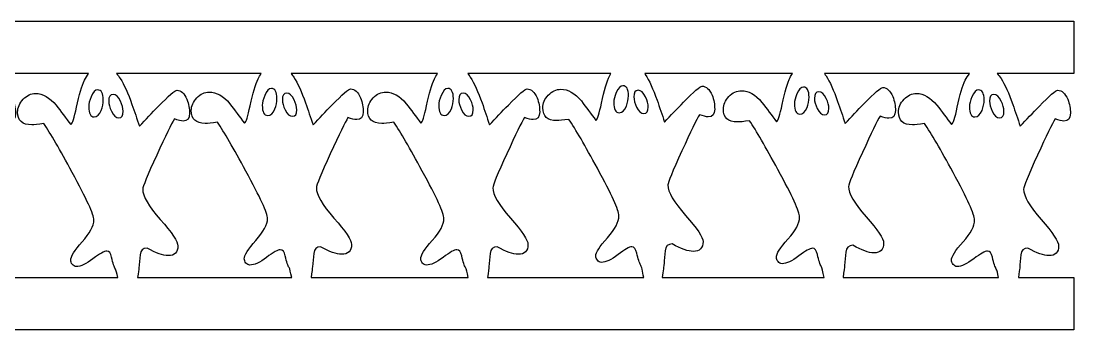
# Model space of a CAD drawing. Header units: centimetres. Extents: x -8.2 to 5.4, y 9.6 to 11.5.
# Drawn here: x -1.38 to 5.4, y 9.55 to 11.54 of the extents above; entities that cross this region are included whole.
import ezdxf

# ---------------------------------------------------------------- set-up
doc = ezdxf.new("R2010")
doc.units = ezdxf.units.CM
doc.header["$MEASUREMENT"] = 0
doc.layers.add('Layer 1', color=7, linetype='Continuous')

msp = doc.modelspace()

# ---------------------------------------------------------------- linework, layer by layer
at = {"layer": 'Layer 1'}
for points, knots in [([(-8.1369, 11.54226), (-8.1369, 11.54226), (-8.1369, 11.20311), (-8.1369, 11.20311), (-8.1369, 11.20311), (-8.1369, 11.20311), (-7.67593, 11.20311), (-7.67593, 11.20311), (-7.67593, 11.20311), (-7.69455, 11.18812), (-7.711, 11.16624), (-7.72512, 11.13791), (-7.72512, 11.13791), (-7.74251, 11.10288), (-7.75955, 11.04489), (-7.77602, 10.96405), (-7.77602, 10.96405), (-7.79051, 10.89667), (-7.80237, 10.8597), (-7.81205, 10.85252), (-7.81205, 10.85252), (-7.84396, 10.89474), (-7.87545, 10.93646), (-7.90642, 10.97777), (-7.90642, 10.97777), (-7.94896, 11.02808), (-7.99304, 11.05327), (-8.03853, 11.05327), (-8.03853, 11.05327), (-8.0685, 11.05327), (-8.09547, 11.04067), (-8.11917, 11.01552), (-8.11917, 11.01552), (-8.14288, 10.99037), (-8.15463, 10.9628), (-8.15463, 10.93316), (-8.15463, 10.93316), (-8.15463, 10.87837), (-8.12483, 10.85138), (-8.06484, 10.85138), (-8.06484, 10.85138), (-8.04937, 10.85138), (-8.02324, 10.85398), (-7.98649, 10.85939), (-7.98649, 10.85939), (-7.94392, 10.7965), (-7.88279, 10.691), (-7.80347, 10.54368), (-7.80347, 10.54368), (-7.7106, 10.37391), (-7.66392, 10.2724), (-7.66392, 10.23828), (-7.66392, 10.23828), (-7.66392, 10.19965), (-7.68901, 10.15214), (-7.73884, 10.09644), (-7.73884, 10.09644), (-7.78867, 10.04073), (-7.81377, 10.0014), (-7.81377, 9.97805), (-7.81377, 9.97805), (-7.81377, 9.96908), (-7.81016, 9.96016), (-7.8029, 9.95117), (-7.8029, 9.95117), (-7.79564, 9.94218), (-7.78685, 9.93744), (-7.77716, 9.93744), (-7.77716, 9.93744), (-7.74912, 9.93744), (-7.71374, 9.95396), (-7.67021, 9.9872), (-7.67021, 9.9872), (-7.62669, 10.02044), (-7.59703, 10.03753), (-7.58156, 10.03753), (-7.58156, 10.03753), (-7.56607, 10.03753), (-7.55532, 10.02387), (-7.54954, 9.99692), (-7.54954, 9.99692), (-7.54083, 9.9583), (-7.53268, 9.93311), (-7.52494, 9.92143), (-7.52494, 9.92143), (-7.52135, 9.91605), (-7.51678, 9.9043), (-7.51179, 9.88997), (-7.51179, 9.88997), (-7.51179, 9.88997), (-8.1369, 9.88997), (-8.1369, 9.88997), (-8.1369, 9.88997), (-8.1369, 9.88997), (-8.1369, 9.55082), (-8.1369, 9.55082), (-8.1369, 9.55082), (-8.1369, 9.55082), (5.40286, 9.55082), (5.40286, 9.55082), (5.40286, 9.55082), (5.40286, 9.55082), (5.40286, 9.88997), (5.40286, 9.88997), (5.40286, 9.88997), (5.40286, 9.88997), (5.04598, 9.88997), (5.04598, 9.88997), (5.04598, 9.88997), (5.04975, 9.91879), (5.0525, 9.94128), (5.05398, 9.94888), (5.05398, 9.94888), (5.05593, 9.97673), (5.05795, 10.00547), (5.06085, 10.03467), (5.06085, 10.03467), (5.06374, 10.06386), (5.07893, 10.07814), (5.10603, 10.07814), (5.10603, 10.07814), (5.16406, 10.04579), (5.20909, 10.03009), (5.241, 10.03009), (5.241, 10.03009), (5.28357, 10.03009), (5.30448, 10.05079), (5.30449, 10.09301), (5.30449, 10.09301), (5.30448, 10.12086), (5.26727, 10.17753), (5.19182, 10.26287), (5.19182, 10.26287), (5.11636, 10.3482), (5.07857, 10.41354), (5.07857, 10.45847), (5.07857, 10.45847), (5.07857, 10.47374), (5.10838, 10.54694), (5.16837, 10.67809), (5.16837, 10.67809), (5.22543, 10.80295), (5.26322, 10.88032), (5.28161, 10.91086), (5.28161, 10.91086), (5.30578, 10.90187), (5.32468, 10.8977), (5.33823, 10.8977), (5.33823, 10.8977), (5.36627, 10.8977), (5.37998, 10.91424), (5.37998, 10.94746), (5.37998, 10.94746), (5.37998, 10.97712), (5.37442, 11.00729), (5.36282, 11.03783), (5.36282, 11.03783), (5.34638, 11.07645), (5.32489, 11.09559), (5.29877, 11.09559), (5.29877, 11.09559), (5.28619, 11.09559), (5.24638, 11.06123), (5.17866, 10.99207), (5.17866, 10.99207), (5.13804, 10.94986), (5.09746, 10.90708), (5.05684, 10.86396), (5.05684, 10.86396), (5.04134, 10.91155), (5.02524, 10.95851), (5.0088, 11.00523), (5.0088, 11.00523), (4.98365, 11.0771), (4.95846, 11.13246), (4.93331, 11.17109), (4.93331, 11.17109), (4.92537, 11.18316), (4.91743, 11.19379), (4.90928, 11.20311), (4.90928, 11.20311), (4.90928, 11.20311), (5.40286, 11.20311), (5.40286, 11.20311), (5.40286, 11.20311), (5.40286, 11.20311), (5.40286, 11.54226), (5.40286, 11.54226), (5.40286, 11.54226), (5.40286, 11.54226), (-8.1369, 11.54226), (-8.1369, 11.54226), (-8.1369, 11.54226), (-8.1369, 11.54226), (-8.1369, 11.54226), (-8.1369, 11.54226)], [0, 0, 0, 0, 0.02, 0.02, 0.02, 0.02, 0.04, 0.04, 0.04, 0.04, 0.06, 0.06, 0.06, 0.06, 0.08, 0.08, 0.08, 0.08, 0.1, 0.1, 0.1, 0.1, 0.12, 0.12, 0.12, 0.12, 0.14, 0.14, 0.14, 0.14, 0.16, 0.16, 0.16, 0.16, 0.18, 0.18, 0.18, 0.18, 0.2, 0.2, 0.2, 0.2, 0.22, 0.22, 0.22, 0.22, 0.24, 0.24, 0.24, 0.24, 0.26, 0.26, 0.26, 0.26, 0.28, 0.28, 0.28, 0.28, 0.3, 0.3, 0.3, 0.3, 0.32, 0.32, 0.32, 0.32, 0.34, 0.34, 0.34, 0.34, 0.36, 0.36, 0.36, 0.36, 0.38, 0.38, 0.38, 0.38, 0.4, 0.4, 0.4, 0.4, 0.42, 0.42, 0.42, 0.42, 0.44, 0.44, 0.44, 0.44, 0.46, 0.46, 0.46, 0.46, 0.48, 0.48, 0.48, 0.48, 0.5, 0.5, 0.5, 0.5, 0.52, 0.52, 0.52, 0.52, 0.54, 0.54, 0.54, 0.54, 0.56, 0.56, 0.56, 0.56, 0.58, 0.58, 0.58, 0.58, 0.6, 0.6, 0.6, 0.6, 0.62, 0.62, 0.62, 0.62, 0.64, 0.64, 0.64, 0.64, 0.66, 0.66, 0.66, 0.66, 0.68, 0.68, 0.68, 0.68, 0.7, 0.7, 0.7, 0.7, 0.72, 0.72, 0.72, 0.72, 0.74, 0.74, 0.74, 0.74, 0.76, 0.76, 0.76, 0.76, 0.78, 0.78, 0.78, 0.78, 0.8, 0.8, 0.8, 0.8, 0.82, 0.82, 0.82, 0.82, 0.84, 0.84, 0.84, 0.84, 0.86, 0.86, 0.86, 0.86, 0.88, 0.88, 0.88, 0.88, 0.9, 0.9, 0.9, 0.9, 0.92, 0.92, 0.92, 0.92, 0.94, 0.94, 0.94, 0.94, 0.96, 0.96, 0.96, 0.96, 1, 1, 1, 1]), ([(-1.88576, 11.20311), (-1.88576, 11.20311), (-0.94094, 11.20311), (-0.94094, 11.20311), (-0.94094, 11.20311), (-0.95083, 11.19105), (-0.96008, 11.17689), (-0.96839, 11.16022), (-0.96839, 11.16022), (-0.98578, 11.12518), (-1.00225, 11.06719), (-1.01872, 10.98635), (-1.01872, 10.98635), (-1.03322, 10.91897), (-1.04564, 10.88201), (-1.05532, 10.87483), (-1.05532, 10.87483), (-1.08724, 10.91704), (-1.11873, 10.95877), (-1.14969, 11.00008), (-1.14969, 11.00008), (-1.19223, 11.05038), (-1.23632, 11.07557), (-1.28181, 11.07557), (-1.28181, 11.07557), (-1.31177, 11.07557), (-1.33817, 11.06298), (-1.36188, 11.03783), (-1.36188, 11.03783), (-1.38558, 11.01267), (-1.39791, 10.9851), (-1.39791, 10.95547), (-1.39791, 10.95547), (-1.39791, 10.90067), (-1.36753, 10.87311), (-1.30754, 10.87311), (-1.30754, 10.87311), (-1.29208, 10.87311), (-1.26594, 10.87629), (-1.22919, 10.88169), (-1.22919, 10.88169), (-1.18662, 10.81881), (-1.12607, 10.7133), (-1.04675, 10.56599), (-1.04675, 10.56599), (-0.95388, 10.39622), (-0.9072, 10.29414), (-0.9072, 10.26001), (-0.9072, 10.26001), (-0.9072, 10.22138), (-0.93229, 10.17445), (-0.98212, 10.11874), (-0.98212, 10.11874), (-1.03195, 10.06304), (-1.05647, 10.02371), (-1.05647, 10.00035), (-1.05647, 10.00035), (-1.05647, 9.99139), (-1.05286, 9.98247), (-1.0456, 9.97347), (-1.0456, 9.97347), (-1.03834, 9.96448), (-1.03012, 9.95975), (-1.02044, 9.95975), (-1.02044, 9.95975), (-0.99239, 9.95975), (-0.95644, 9.97627), (-0.91292, 10.00951), (-0.91292, 10.00951), (-0.86939, 10.04274), (-0.83974, 10.05926), (-0.82427, 10.05926), (-0.82427, 10.05926), (-0.80877, 10.05926), (-0.7986, 10.04617), (-0.79281, 10.01923), (-0.79281, 10.01923), (-0.7841, 9.9806), (-0.77595, 9.95541), (-0.76822, 9.94373), (-0.76822, 9.94373), (-0.7639, 9.93727), (-0.75891, 9.91678), (-0.75335, 9.88997), (-0.75335, 9.88997), (-0.75335, 9.88997), (-1.74507, 9.88997), (-1.74507, 9.88997), (-1.74507, 9.88997), (-1.7416, 9.91699), (-1.73905, 9.93819), (-1.73763, 9.94545), (-1.73763, 9.94545), (-1.73568, 9.9733), (-1.73309, 10.00147), (-1.7302, 10.03067), (-1.7302, 10.03067), (-1.7273, 10.05986), (-1.71269, 10.0747), (-1.68559, 10.0747), (-1.68559, 10.0747), (-1.62755, 10.04236), (-1.58252, 10.02609), (-1.55061, 10.02609), (-1.55061, 10.02609), (-1.50804, 10.02609), (-1.48656, 10.04736), (-1.48656, 10.08957), (-1.48656, 10.08957), (-1.48656, 10.11743), (-1.52435, 10.1741), (-1.5998, 10.25944), (-1.5998, 10.25944), (-1.67525, 10.34477), (-1.71304, 10.40953), (-1.71304, 10.45446), (-1.71304, 10.45446), (-1.71304, 10.46973), (-1.68323, 10.54294), (-1.62325, 10.67408), (-1.62325, 10.67408), (-1.56618, 10.79895), (-1.5284, 10.87689), (-1.51001, 10.90743), (-1.51001, 10.90743), (-1.48583, 10.89844), (-1.46694, 10.8937), (-1.45338, 10.8937), (-1.45338, 10.8937), (-1.42534, 10.8937), (-1.41106, 10.91023), (-1.41106, 10.94346), (-1.41106, 10.94346), (-1.41106, 10.97312), (-1.41719, 11.00328), (-1.42879, 11.03382), (-1.42879, 11.03382), (-1.44524, 11.07245), (-1.46615, 11.09159), (-1.49228, 11.09159), (-1.49228, 11.09159), (-1.50485, 11.09159), (-1.54523, 11.05723), (-1.61295, 10.98807), (-1.61295, 10.98807), (-1.65357, 10.94585), (-1.69415, 10.90308), (-1.73477, 10.85996), (-1.73477, 10.85996), (-1.75027, 10.90755), (-1.76637, 10.95508), (-1.78281, 11.0018), (-1.78281, 11.0018), (-1.80797, 11.07367), (-1.83316, 11.12846), (-1.85831, 11.16708), (-1.85831, 11.16708), (-1.86737, 11.18088), (-1.87648, 11.19291), (-1.88576, 11.20311)], [0, 0, 0, 0, 0.0243902, 0.0243902, 0.0243902, 0.0243902, 0.0487805, 0.0487805, 0.0487805, 0.0487805, 0.0731707, 0.0731707, 0.0731707, 0.0731707, 0.097561, 0.097561, 0.097561, 0.097561, 0.1219512, 0.1219512, 0.1219512, 0.1219512, 0.1463415, 0.1463415, 0.1463415, 0.1463415, 0.1707317, 0.1707317, 0.1707317, 0.1707317, 0.195122, 0.195122, 0.195122, 0.195122, 0.2195122, 0.2195122, 0.2195122, 0.2195122, 0.2439024, 0.2439024, 0.2439024, 0.2439024, 0.2682927, 0.2682927, 0.2682927, 0.2682927, 0.2926829, 0.2926829, 0.2926829, 0.2926829, 0.3170732, 0.3170732, 0.3170732, 0.3170732, 0.3414634, 0.3414634, 0.3414634, 0.3414634, 0.3658537, 0.3658537, 0.3658537, 0.3658537, 0.3902439, 0.3902439, 0.3902439, 0.3902439, 0.4146341, 0.4146341, 0.4146341, 0.4146341, 0.4390244, 0.4390244, 0.4390244, 0.4390244, 0.4634146, 0.4634146, 0.4634146, 0.4634146, 0.4878049, 0.4878049, 0.4878049, 0.4878049, 0.5121951, 0.5121951, 0.5121951, 0.5121951, 0.5365854, 0.5365854, 0.5365854, 0.5365854, 0.5609756, 0.5609756, 0.5609756, 0.5609756, 0.5853659, 0.5853659, 0.5853659, 0.5853659, 0.6097561, 0.6097561, 0.6097561, 0.6097561, 0.6341463, 0.6341463, 0.6341463, 0.6341463, 0.6585366, 0.6585366, 0.6585366, 0.6585366, 0.6829268, 0.6829268, 0.6829268, 0.6829268, 0.7073171, 0.7073171, 0.7073171, 0.7073171, 0.7317073, 0.7317073, 0.7317073, 0.7317073, 0.7560976, 0.7560976, 0.7560976, 0.7560976, 0.7804878, 0.7804878, 0.7804878, 0.7804878, 0.804878, 0.804878, 0.804878, 0.804878, 0.8292683, 0.8292683, 0.8292683, 0.8292683, 0.8536585, 0.8536585, 0.8536585, 0.8536585, 0.8780488, 0.8780488, 0.8780488, 0.8780488, 0.902439, 0.902439, 0.902439, 0.902439, 0.9268293, 0.9268293, 0.9268293, 0.9268293, 0.9512195, 0.9512195, 0.9512195, 0.9512195, 1, 1, 1, 1]), ([(-0.76136, 11.20311), (-0.76136, 11.20311), (0.17031, 11.20311), (0.17031, 11.20311), (0.17031, 11.20311), (0.16307, 11.1931), (0.15604, 11.18205), (0.14972, 11.16937), (0.14972, 11.16937), (0.13233, 11.13433), (0.11529, 11.07634), (0.09882, 10.9955), (0.09882, 10.9955), (0.08433, 10.92812), (0.07247, 10.89059), (0.06279, 10.88341), (0.06279, 10.88341), (0.03088, 10.92562), (-0.00061, 10.96792), (-0.03158, 11.00923), (-0.03158, 11.00923), (-0.07412, 11.05953), (-0.1182, 11.08415), (-0.16369, 11.08415), (-0.16369, 11.08415), (-0.19366, 11.08415), (-0.22063, 11.07213), (-0.24433, 11.04698), (-0.24433, 11.04698), (-0.26804, 11.02183), (-0.27979, 10.99425), (-0.27979, 10.96462), (-0.27979, 10.96462), (-0.27979, 10.90982), (-0.24999, 10.88226), (-0.19, 10.88226), (-0.19, 10.88226), (-0.17453, 10.88226), (-0.1484, 10.88487), (-0.11165, 10.89027), (-0.11165, 10.89027), (-0.06908, 10.82738), (-0.00795, 10.72246), (0.07137, 10.57514), (0.07137, 10.57514), (0.16424, 10.40537), (0.21092, 10.30329), (0.21092, 10.26916), (0.21092, 10.26916), (0.21092, 10.23053), (0.18583, 10.1836), (0.136, 10.12789), (0.136, 10.12789), (0.08617, 10.07219), (0.06107, 10.03229), (0.06107, 10.00893), (0.06107, 10.00893), (0.06107, 9.99997), (0.06468, 9.99104), (0.07194, 9.98205), (0.07194, 9.98205), (0.0792, 9.97306), (0.08799, 9.9689), (0.09768, 9.9689), (0.09768, 9.9689), (0.12572, 9.9689), (0.1611, 9.98542), (0.20463, 10.01866), (0.20463, 10.01866), (0.24815, 10.05189), (0.27781, 10.06841), (0.29328, 10.06841), (0.29328, 10.06841), (0.30877, 10.06841), (0.31952, 10.05475), (0.3253, 10.02781), (0.3253, 10.02781), (0.33401, 9.98918), (0.34216, 9.96456), (0.3499, 9.95288), (0.3499, 9.95288), (0.35465, 9.94578), (0.36021, 9.92088), (0.36648, 9.88997), (0.36648, 9.88997), (0.36648, 9.88997), (-0.62524, 9.88997), (-0.62524, 9.88997), (-0.62524, 9.88997), (-0.62151, 9.91879), (-0.61871, 9.94128), (-0.61723, 9.94888), (-0.61723, 9.94888), (-0.61528, 9.97673), (-0.61269, 10.00547), (-0.60979, 10.03467), (-0.60979, 10.03467), (-0.6069, 10.06386), (-0.59171, 10.07814), (-0.56461, 10.07814), (-0.56461, 10.07814), (-0.50658, 10.04579), (-0.46155, 10.03009), (-0.42964, 10.03009), (-0.42964, 10.03009), (-0.38707, 10.03009), (-0.36616, 10.05079), (-0.36615, 10.09301), (-0.36615, 10.09301), (-0.36616, 10.12086), (-0.40394, 10.17753), (-0.4794, 10.26287), (-0.4794, 10.26287), (-0.55485, 10.3482), (-0.59264, 10.41354), (-0.59264, 10.45847), (-0.59264, 10.45847), (-0.59264, 10.47374), (-0.56226, 10.54694), (-0.50227, 10.67809), (-0.50227, 10.67809), (-0.44521, 10.80295), (-0.40742, 10.88032), (-0.38903, 10.91086), (-0.38903, 10.91086), (-0.36486, 10.90187), (-0.34596, 10.8977), (-0.33241, 10.8977), (-0.33241, 10.8977), (-0.30437, 10.8977), (-0.29066, 10.91424), (-0.29066, 10.94746), (-0.29066, 10.94746), (-0.29066, 10.97712), (-0.29622, 11.00729), (-0.30782, 11.03783), (-0.30782, 11.03783), (-0.32426, 11.07645), (-0.34575, 11.09559), (-0.37187, 11.09559), (-0.37187, 11.09559), (-0.38445, 11.09559), (-0.42483, 11.06123), (-0.49255, 10.99207), (-0.49255, 10.99207), (-0.53317, 10.94986), (-0.57375, 10.90708), (-0.61437, 10.86396), (-0.61437, 10.86396), (-0.62987, 10.91155), (-0.6454, 10.95851), (-0.66184, 11.00523), (-0.66184, 11.00523), (-0.68699, 11.0771), (-0.71218, 11.13246), (-0.73733, 11.17109), (-0.73733, 11.17109), (-0.74527, 11.18316), (-0.75321, 11.19379), (-0.76136, 11.20311)], [0, 0, 0, 0, 0.0243902, 0.0243902, 0.0243902, 0.0243902, 0.0487805, 0.0487805, 0.0487805, 0.0487805, 0.0731707, 0.0731707, 0.0731707, 0.0731707, 0.097561, 0.097561, 0.097561, 0.097561, 0.1219512, 0.1219512, 0.1219512, 0.1219512, 0.1463415, 0.1463415, 0.1463415, 0.1463415, 0.1707317, 0.1707317, 0.1707317, 0.1707317, 0.195122, 0.195122, 0.195122, 0.195122, 0.2195122, 0.2195122, 0.2195122, 0.2195122, 0.2439024, 0.2439024, 0.2439024, 0.2439024, 0.2682927, 0.2682927, 0.2682927, 0.2682927, 0.2926829, 0.2926829, 0.2926829, 0.2926829, 0.3170732, 0.3170732, 0.3170732, 0.3170732, 0.3414634, 0.3414634, 0.3414634, 0.3414634, 0.3658537, 0.3658537, 0.3658537, 0.3658537, 0.3902439, 0.3902439, 0.3902439, 0.3902439, 0.4146341, 0.4146341, 0.4146341, 0.4146341, 0.4390244, 0.4390244, 0.4390244, 0.4390244, 0.4634146, 0.4634146, 0.4634146, 0.4634146, 0.4878049, 0.4878049, 0.4878049, 0.4878049, 0.5121951, 0.5121951, 0.5121951, 0.5121951, 0.5365854, 0.5365854, 0.5365854, 0.5365854, 0.5609756, 0.5609756, 0.5609756, 0.5609756, 0.5853659, 0.5853659, 0.5853659, 0.5853659, 0.6097561, 0.6097561, 0.6097561, 0.6097561, 0.6341463, 0.6341463, 0.6341463, 0.6341463, 0.6585366, 0.6585366, 0.6585366, 0.6585366, 0.6829268, 0.6829268, 0.6829268, 0.6829268, 0.7073171, 0.7073171, 0.7073171, 0.7073171, 0.7317073, 0.7317073, 0.7317073, 0.7317073, 0.7560976, 0.7560976, 0.7560976, 0.7560976, 0.7804878, 0.7804878, 0.7804878, 0.7804878, 0.804878, 0.804878, 0.804878, 0.804878, 0.8292683, 0.8292683, 0.8292683, 0.8292683, 0.8536585, 0.8536585, 0.8536585, 0.8536585, 0.8780488, 0.8780488, 0.8780488, 0.8780488, 0.902439, 0.902439, 0.902439, 0.902439, 0.9268293, 0.9268293, 0.9268293, 0.9268293, 0.9512195, 0.9512195, 0.9512195, 0.9512195, 1, 1, 1, 1]), ([(0.36362, 11.20311), (0.36362, 11.20311), (1.30616, 11.20311), (1.30616, 11.20311), (1.30616, 11.20311), (1.29892, 11.1931), (1.29189, 11.18205), (1.28557, 11.16937), (1.28557, 11.16937), (1.26818, 11.13433), (1.25114, 11.07634), (1.23466, 10.9955), (1.23466, 10.9955), (1.22017, 10.92812), (1.20832, 10.89059), (1.19863, 10.88341), (1.19863, 10.88341), (1.16672, 10.92562), (1.13523, 10.96792), (1.10427, 11.00923), (1.10427, 11.00923), (1.06173, 11.05953), (1.01764, 11.08415), (0.97215, 11.08415), (0.97215, 11.08415), (0.94219, 11.08415), (0.91521, 11.07213), (0.89151, 11.04698), (0.89151, 11.04698), (0.8678, 11.02183), (0.85605, 10.99425), (0.85605, 10.96462), (0.85605, 10.96462), (0.85605, 10.90982), (0.88643, 10.88226), (0.94641, 10.88226), (0.94641, 10.88226), (0.96188, 10.88226), (0.98802, 10.88487), (1.02477, 10.89027), (1.02477, 10.89027), (1.06734, 10.82738), (1.12789, 10.72246), (1.20721, 10.57514), (1.20721, 10.57514), (1.30008, 10.40537), (1.34676, 10.30329), (1.34676, 10.26916), (1.34676, 10.26916), (1.34676, 10.23053), (1.32167, 10.1836), (1.27184, 10.12789), (1.27184, 10.12789), (1.22201, 10.07219), (1.19692, 10.03229), (1.19692, 10.00893), (1.19692, 10.00893), (1.19692, 9.99997), (1.20109, 9.99104), (1.20836, 9.98205), (1.20836, 9.98205), (1.21562, 9.97306), (1.22384, 9.9689), (1.23352, 9.9689), (1.23352, 9.9689), (1.26156, 9.9689), (1.29751, 9.98542), (1.34104, 10.01866), (1.34104, 10.01866), (1.38457, 10.05189), (1.41365, 10.06841), (1.42912, 10.06841), (1.42912, 10.06841), (1.44462, 10.06841), (1.45536, 10.05475), (1.46115, 10.02781), (1.46115, 10.02781), (1.46985, 9.98918), (1.47801, 9.96456), (1.48574, 9.95288), (1.48574, 9.95288), (1.49049, 9.94578), (1.49605, 9.92088), (1.50233, 9.88997), (1.50233, 9.88997), (1.50233, 9.88997), (0.49173, 9.88997), (0.49173, 9.88997), (0.49173, 9.88997), (0.49604, 9.92298), (0.49926, 9.9497), (0.50088, 9.95803), (0.50088, 9.95803), (0.50283, 9.98588), (0.50543, 10.01463), (0.50832, 10.04382), (0.50832, 10.04382), (0.51121, 10.07302), (0.52583, 10.08729), (0.55293, 10.08729), (0.55293, 10.08729), (0.61097, 10.05494), (0.65599, 10.03867), (0.6879, 10.03867), (0.6879, 10.03867), (0.73047, 10.03867), (0.75196, 10.05994), (0.75196, 10.10216), (0.75196, 10.10216), (0.75196, 10.13001), (0.71417, 10.18668), (0.63872, 10.27202), (0.63872, 10.27202), (0.56326, 10.35736), (0.52548, 10.42269), (0.52548, 10.46762), (0.52548, 10.46762), (0.52548, 10.48289), (0.55528, 10.55609), (0.61527, 10.68724), (0.61527, 10.68724), (0.67233, 10.8121), (0.71012, 10.88947), (0.72851, 10.92001), (0.72851, 10.92001), (0.75269, 10.91102), (0.77158, 10.90686), (0.78513, 10.90686), (0.78513, 10.90686), (0.81317, 10.90686), (0.82745, 10.92339), (0.82745, 10.95661), (0.82745, 10.95661), (0.82745, 10.98627), (0.82132, 11.01644), (0.80972, 11.04698), (0.80972, 11.04698), (0.79328, 11.0856), (0.77236, 11.10474), (0.74624, 11.10474), (0.74624, 11.10474), (0.73366, 11.10474), (0.69328, 11.06981), (0.62556, 11.00065), (0.62556, 11.00065), (0.58494, 10.95843), (0.54436, 10.91623), (0.50374, 10.87311), (0.50374, 10.87311), (0.48825, 10.9207), (0.47214, 10.96767), (0.4557, 11.01438), (0.4557, 11.01438), (0.43055, 11.08625), (0.40536, 11.14161), (0.38021, 11.18024), (0.38021, 11.18024), (0.37475, 11.18854), (0.36916, 11.19611), (0.36362, 11.20311), (0.36362, 11.20311), (0.36362, 11.20311), (0.36362, 11.20311), (0.36362, 11.20311)], [0, 0, 0, 0, 0.0238095, 0.0238095, 0.0238095, 0.0238095, 0.047619, 0.047619, 0.047619, 0.047619, 0.0714286, 0.0714286, 0.0714286, 0.0714286, 0.0952381, 0.0952381, 0.0952381, 0.0952381, 0.1190476, 0.1190476, 0.1190476, 0.1190476, 0.1428571, 0.1428571, 0.1428571, 0.1428571, 0.1666667, 0.1666667, 0.1666667, 0.1666667, 0.1904762, 0.1904762, 0.1904762, 0.1904762, 0.2142857, 0.2142857, 0.2142857, 0.2142857, 0.2380952, 0.2380952, 0.2380952, 0.2380952, 0.2619048, 0.2619048, 0.2619048, 0.2619048, 0.2857143, 0.2857143, 0.2857143, 0.2857143, 0.3095238, 0.3095238, 0.3095238, 0.3095238, 0.3333333, 0.3333333, 0.3333333, 0.3333333, 0.3571429, 0.3571429, 0.3571429, 0.3571429, 0.3809524, 0.3809524, 0.3809524, 0.3809524, 0.4047619, 0.4047619, 0.4047619, 0.4047619, 0.4285714, 0.4285714, 0.4285714, 0.4285714, 0.452381, 0.452381, 0.452381, 0.452381, 0.4761905, 0.4761905, 0.4761905, 0.4761905, 0.5, 0.5, 0.5, 0.5, 0.5238095, 0.5238095, 0.5238095, 0.5238095, 0.547619, 0.547619, 0.547619, 0.547619, 0.5714286, 0.5714286, 0.5714286, 0.5714286, 0.5952381, 0.5952381, 0.5952381, 0.5952381, 0.6190476, 0.6190476, 0.6190476, 0.6190476, 0.6428571, 0.6428571, 0.6428571, 0.6428571, 0.6666667, 0.6666667, 0.6666667, 0.6666667, 0.6904762, 0.6904762, 0.6904762, 0.6904762, 0.7142857, 0.7142857, 0.7142857, 0.7142857, 0.7380952, 0.7380952, 0.7380952, 0.7380952, 0.7619048, 0.7619048, 0.7619048, 0.7619048, 0.7857143, 0.7857143, 0.7857143, 0.7857143, 0.8095238, 0.8095238, 0.8095238, 0.8095238, 0.8333333, 0.8333333, 0.8333333, 0.8333333, 0.8571429, 0.8571429, 0.8571429, 0.8571429, 0.8809524, 0.8809524, 0.8809524, 0.8809524, 0.9047619, 0.9047619, 0.9047619, 0.9047619, 0.9285714, 0.9285714, 0.9285714, 0.9285714, 0.952381, 0.952381, 0.952381, 0.952381, 1, 1, 1, 1]), ([(1.50004, 11.20311), (1.50004, 11.20311), (2.42141, 11.20311), (2.42141, 11.20311), (2.42141, 11.20311), (2.4184, 11.19797), (2.41566, 11.19278), (2.41283, 11.1871), (2.41283, 11.1871), (2.39544, 11.15206), (2.3784, 11.09465), (2.36193, 11.01381), (2.36193, 11.01381), (2.34743, 10.94642), (2.33501, 10.90889), (2.32533, 10.90171), (2.32533, 10.90171), (2.29341, 10.94392), (2.2625, 10.98565), (2.23153, 11.02696), (2.23153, 11.02696), (2.18899, 11.07726), (2.14491, 11.10245), (2.09942, 11.10245), (2.09942, 11.10245), (2.06945, 11.10245), (2.04248, 11.08986), (2.01877, 11.06471), (2.01877, 11.06471), (1.99507, 11.03955), (1.98331, 11.01198), (1.98331, 10.98235), (1.98331, 10.98235), (1.98331, 10.92755), (2.01312, 10.90056), (2.07311, 10.90056), (2.07311, 10.90056), (2.08858, 10.90056), (2.11471, 10.90317), (2.15146, 10.90857), (2.15146, 10.90857), (2.19403, 10.84569), (2.25516, 10.74019), (2.33448, 10.59287), (2.33448, 10.59287), (2.42735, 10.4231), (2.47345, 10.32159), (2.47345, 10.28746), (2.47345, 10.28746), (2.47345, 10.24884), (2.44893, 10.20133), (2.3991, 10.14562), (2.3991, 10.14562), (2.34927, 10.08992), (2.32418, 10.05059), (2.32418, 10.02723), (2.32418, 10.02723), (2.32418, 10.01827), (2.32779, 10.00935), (2.33505, 10.00035), (2.33505, 10.00035), (2.34231, 9.99136), (2.35053, 9.98663), (2.36021, 9.98663), (2.36021, 9.98663), (2.38826, 9.98663), (2.42421, 10.00315), (2.46774, 10.03639), (2.46774, 10.03639), (2.51126, 10.06962), (2.54091, 10.08671), (2.55638, 10.08671), (2.55638, 10.08671), (2.57188, 10.08671), (2.58263, 10.07306), (2.58841, 10.04611), (2.58841, 10.04611), (2.59712, 10.00748), (2.60527, 9.98229), (2.613, 9.97061), (2.613, 9.97061), (2.61858, 9.96228), (2.6254, 9.92868), (2.63302, 9.88997), (2.63302, 9.88997), (2.63302, 9.88997), (1.62758, 9.88997), (1.62758, 9.88997), (1.62758, 9.88997), (1.63188, 9.92298), (1.6351, 9.9497), (1.63673, 9.95803), (1.63673, 9.95803), (1.63868, 9.98588), (1.64127, 10.01463), (1.64416, 10.04382), (1.64416, 10.04382), (1.64706, 10.07302), (1.66225, 10.08729), (1.68935, 10.08729), (1.68935, 10.08729), (1.74738, 10.05494), (1.79184, 10.03867), (1.82375, 10.03867), (1.82375, 10.03867), (1.86631, 10.03867), (1.8878, 10.05994), (1.8878, 10.10216), (1.8878, 10.10216), (1.8878, 10.13001), (1.85001, 10.18668), (1.77456, 10.27202), (1.77456, 10.27202), (1.69911, 10.35736), (1.66132, 10.42269), (1.66132, 10.46762), (1.66132, 10.46762), (1.66132, 10.48289), (1.6917, 10.55609), (1.75169, 10.68724), (1.75169, 10.68724), (1.80875, 10.8121), (1.84653, 10.88947), (1.86493, 10.92001), (1.86493, 10.92001), (1.8891, 10.91102), (1.90742, 10.90686), (1.92097, 10.90686), (1.92097, 10.90686), (1.94902, 10.90686), (1.9633, 10.92339), (1.9633, 10.95661), (1.9633, 10.95661), (1.9633, 10.98627), (1.95774, 11.01644), (1.94614, 11.04698), (1.94614, 11.04698), (1.9297, 11.0856), (1.90821, 11.10474), (1.88208, 11.10474), (1.88208, 11.10474), (1.86951, 11.10474), (1.82913, 11.06981), (1.76141, 11.00065), (1.76141, 11.00065), (1.72079, 10.95843), (1.68021, 10.91623), (1.63959, 10.87311), (1.63959, 10.87311), (1.62409, 10.9207), (1.60856, 10.96767), (1.59212, 11.01438), (1.59212, 11.01438), (1.56697, 11.08625), (1.54177, 11.14161), (1.51662, 11.18024), (1.51662, 11.18024), (1.51117, 11.18854), (1.5056, 11.19611), (1.50004, 11.20311)], [0, 0, 0, 0, 0.0243902, 0.0243902, 0.0243902, 0.0243902, 0.0487805, 0.0487805, 0.0487805, 0.0487805, 0.0731707, 0.0731707, 0.0731707, 0.0731707, 0.097561, 0.097561, 0.097561, 0.097561, 0.1219512, 0.1219512, 0.1219512, 0.1219512, 0.1463415, 0.1463415, 0.1463415, 0.1463415, 0.1707317, 0.1707317, 0.1707317, 0.1707317, 0.195122, 0.195122, 0.195122, 0.195122, 0.2195122, 0.2195122, 0.2195122, 0.2195122, 0.2439024, 0.2439024, 0.2439024, 0.2439024, 0.2682927, 0.2682927, 0.2682927, 0.2682927, 0.2926829, 0.2926829, 0.2926829, 0.2926829, 0.3170732, 0.3170732, 0.3170732, 0.3170732, 0.3414634, 0.3414634, 0.3414634, 0.3414634, 0.3658537, 0.3658537, 0.3658537, 0.3658537, 0.3902439, 0.3902439, 0.3902439, 0.3902439, 0.4146341, 0.4146341, 0.4146341, 0.4146341, 0.4390244, 0.4390244, 0.4390244, 0.4390244, 0.4634146, 0.4634146, 0.4634146, 0.4634146, 0.4878049, 0.4878049, 0.4878049, 0.4878049, 0.5121951, 0.5121951, 0.5121951, 0.5121951, 0.5365854, 0.5365854, 0.5365854, 0.5365854, 0.5609756, 0.5609756, 0.5609756, 0.5609756, 0.5853659, 0.5853659, 0.5853659, 0.5853659, 0.6097561, 0.6097561, 0.6097561, 0.6097561, 0.6341463, 0.6341463, 0.6341463, 0.6341463, 0.6585366, 0.6585366, 0.6585366, 0.6585366, 0.6829268, 0.6829268, 0.6829268, 0.6829268, 0.7073171, 0.7073171, 0.7073171, 0.7073171, 0.7317073, 0.7317073, 0.7317073, 0.7317073, 0.7560976, 0.7560976, 0.7560976, 0.7560976, 0.7804878, 0.7804878, 0.7804878, 0.7804878, 0.804878, 0.804878, 0.804878, 0.804878, 0.8292683, 0.8292683, 0.8292683, 0.8292683, 0.8536585, 0.8536585, 0.8536585, 0.8536585, 0.8780488, 0.8780488, 0.8780488, 0.8780488, 0.902439, 0.902439, 0.902439, 0.902439, 0.9268293, 0.9268293, 0.9268293, 0.9268293, 0.9512195, 0.9512195, 0.9512195, 0.9512195, 1, 1, 1, 1]), ([(2.63989, 11.20311), (2.63989, 11.20311), (3.58985, 11.20311), (3.58985, 11.20311), (3.58985, 11.20311), (3.58495, 11.19551), (3.58, 11.18744), (3.57556, 11.17852), (3.57556, 11.17852), (3.55817, 11.14349), (3.54113, 11.08549), (3.52465, 11.00466), (3.52465, 11.00466), (3.51016, 10.93727), (3.4983, 10.89974), (3.48862, 10.89256), (3.48862, 10.89256), (3.45671, 10.93477), (3.42522, 10.9765), (3.39425, 11.01781), (3.39425, 11.01781), (3.35172, 11.06811), (3.30763, 11.0933), (3.26214, 11.0933), (3.26214, 11.0933), (3.23218, 11.0933), (3.2052, 11.08071), (3.1815, 11.05556), (3.1815, 11.05556), (3.15779, 11.0304), (3.14604, 11.0034), (3.14604, 10.97377), (3.14604, 10.97377), (3.14604, 10.91897), (3.17642, 10.89141), (3.2364, 10.89141), (3.2364, 10.89141), (3.25187, 10.89141), (3.278, 10.89402), (3.31476, 10.89942), (3.31476, 10.89942), (3.35732, 10.83653), (3.41788, 10.73161), (3.4972, 10.58429), (3.4972, 10.58429), (3.59007, 10.41452), (3.63675, 10.31244), (3.63675, 10.27831), (3.63675, 10.27831), (3.63675, 10.23968), (3.61166, 10.19275), (3.56183, 10.13704), (3.56183, 10.13704), (3.512, 10.08134), (3.48691, 10.04144), (3.48691, 10.01808), (3.48691, 10.01808), (3.48691, 10.00912), (3.49051, 10.00019), (3.49777, 9.9912), (3.49777, 9.9912), (3.50503, 9.98221), (3.51383, 9.97805), (3.52351, 9.97805), (3.52351, 9.97805), (3.55155, 9.97805), (3.5875, 9.99457), (3.63103, 10.02781), (3.63103, 10.02781), (3.67456, 10.06104), (3.70364, 10.07756), (3.71911, 10.07756), (3.71911, 10.07756), (3.73461, 10.07756), (3.74535, 10.0639), (3.75114, 10.03696), (3.75114, 10.03696), (3.75984, 9.99833), (3.76799, 9.97314), (3.77573, 9.96146), (3.77573, 9.96146), (3.78088, 9.95376), (3.78708, 9.92461), (3.79403, 9.88997), (3.79403, 9.88997), (3.79403, 9.88997), (2.75255, 9.88997), (2.75255, 9.88997), (2.75255, 9.88997), (2.75821, 9.93121), (2.76208, 9.96596), (2.76399, 9.97576), (2.76399, 9.97576), (2.76594, 10.00361), (2.76796, 10.03236), (2.77086, 10.06155), (2.77086, 10.06155), (2.77375, 10.09074), (2.78894, 10.10559), (2.81604, 10.10559), (2.81604, 10.10559), (2.87407, 10.07324), (2.9191, 10.05697), (2.95101, 10.05697), (2.95101, 10.05697), (2.99358, 10.05697), (3.01507, 10.07824), (3.01507, 10.12046), (3.01507, 10.12046), (3.01507, 10.14831), (2.97728, 10.20441), (2.90183, 10.28975), (2.90183, 10.28975), (2.82637, 10.37508), (2.78858, 10.44042), (2.78859, 10.48535), (2.78859, 10.48535), (2.78858, 10.50062), (2.81839, 10.57382), (2.87838, 10.70497), (2.87838, 10.70497), (2.93544, 10.82983), (2.97323, 10.90777), (2.99162, 10.93831), (2.99162, 10.93831), (3.0158, 10.92932), (3.03469, 10.92458), (3.04824, 10.92459), (3.04824, 10.92459), (3.07628, 10.92458), (3.08999, 10.94112), (3.08999, 10.97434), (3.08999, 10.97434), (3.08999, 11.004), (3.08443, 11.03417), (3.07283, 11.06471), (3.07283, 11.06471), (3.05639, 11.10333), (3.0349, 11.12247), (3.00878, 11.12247), (3.00878, 11.12247), (2.9962, 11.12247), (2.95639, 11.08812), (2.88867, 11.01895), (2.88867, 11.01895), (2.84805, 10.97674), (2.80747, 10.93396), (2.76685, 10.89084), (2.76685, 10.89084), (2.75135, 10.93843), (2.73525, 10.9854), (2.71881, 11.03211), (2.71881, 11.03211), (2.69366, 11.10398), (2.66847, 11.15934), (2.64332, 11.19797), (2.64332, 11.19797), (2.64215, 11.19975), (2.64106, 11.20139), (2.63989, 11.20311)], [0, 0, 0, 0, 0.0243902, 0.0243902, 0.0243902, 0.0243902, 0.0487805, 0.0487805, 0.0487805, 0.0487805, 0.0731707, 0.0731707, 0.0731707, 0.0731707, 0.097561, 0.097561, 0.097561, 0.097561, 0.1219512, 0.1219512, 0.1219512, 0.1219512, 0.1463415, 0.1463415, 0.1463415, 0.1463415, 0.1707317, 0.1707317, 0.1707317, 0.1707317, 0.195122, 0.195122, 0.195122, 0.195122, 0.2195122, 0.2195122, 0.2195122, 0.2195122, 0.2439024, 0.2439024, 0.2439024, 0.2439024, 0.2682927, 0.2682927, 0.2682927, 0.2682927, 0.2926829, 0.2926829, 0.2926829, 0.2926829, 0.3170732, 0.3170732, 0.3170732, 0.3170732, 0.3414634, 0.3414634, 0.3414634, 0.3414634, 0.3658537, 0.3658537, 0.3658537, 0.3658537, 0.3902439, 0.3902439, 0.3902439, 0.3902439, 0.4146341, 0.4146341, 0.4146341, 0.4146341, 0.4390244, 0.4390244, 0.4390244, 0.4390244, 0.4634146, 0.4634146, 0.4634146, 0.4634146, 0.4878049, 0.4878049, 0.4878049, 0.4878049, 0.5121951, 0.5121951, 0.5121951, 0.5121951, 0.5365854, 0.5365854, 0.5365854, 0.5365854, 0.5609756, 0.5609756, 0.5609756, 0.5609756, 0.5853659, 0.5853659, 0.5853659, 0.5853659, 0.6097561, 0.6097561, 0.6097561, 0.6097561, 0.6341463, 0.6341463, 0.6341463, 0.6341463, 0.6585366, 0.6585366, 0.6585366, 0.6585366, 0.6829268, 0.6829268, 0.6829268, 0.6829268, 0.7073171, 0.7073171, 0.7073171, 0.7073171, 0.7317073, 0.7317073, 0.7317073, 0.7317073, 0.7560976, 0.7560976, 0.7560976, 0.7560976, 0.7804878, 0.7804878, 0.7804878, 0.7804878, 0.804878, 0.804878, 0.804878, 0.804878, 0.8292683, 0.8292683, 0.8292683, 0.8292683, 0.8536585, 0.8536585, 0.8536585, 0.8536585, 0.8780488, 0.8780488, 0.8780488, 0.8780488, 0.902439, 0.902439, 0.902439, 0.902439, 0.9268293, 0.9268293, 0.9268293, 0.9268293, 0.9512195, 0.9512195, 0.9512195, 0.9512195, 1, 1, 1, 1]), ([(3.79689, 11.20311), (3.79689, 11.20311), (4.73027, 11.20311), (4.73027, 11.20311), (4.73027, 11.20311), (4.72042, 11.19104), (4.71114, 11.17692), (4.70282, 11.16022), (4.70282, 11.16022), (4.68543, 11.12518), (4.66839, 11.06719), (4.65192, 10.98635), (4.65192, 10.98635), (4.63742, 10.91897), (4.625, 10.88201), (4.61532, 10.87483), (4.61532, 10.87483), (4.5834, 10.91704), (4.55191, 10.95877), (4.52095, 11.00008), (4.52095, 11.00008), (4.47841, 11.05038), (4.43489, 11.07557), (4.3894, 11.07557), (4.3894, 11.07557), (4.35944, 11.07557), (4.33247, 11.06298), (4.30876, 11.03783), (4.30876, 11.03783), (4.28506, 11.01267), (4.2733, 10.9851), (4.2733, 10.95547), (4.2733, 10.95547), (4.2733, 10.90067), (4.30311, 10.87311), (4.3631, 10.87311), (4.3631, 10.87311), (4.37856, 10.87311), (4.4047, 10.87629), (4.44145, 10.88169), (4.44145, 10.88169), (4.48402, 10.81881), (4.54515, 10.7133), (4.62447, 10.56599), (4.62447, 10.56599), (4.71734, 10.39622), (4.76344, 10.29414), (4.76344, 10.26001), (4.76344, 10.26001), (4.76344, 10.22138), (4.73892, 10.17445), (4.68909, 10.11874), (4.68909, 10.11874), (4.63926, 10.06304), (4.61417, 10.02371), (4.61417, 10.00035), (4.61417, 10.00035), (4.61417, 9.99139), (4.61778, 9.98247), (4.62504, 9.97347), (4.62504, 9.97347), (4.6323, 9.96448), (4.64052, 9.95975), (4.6502, 9.95975), (4.6502, 9.95975), (4.67825, 9.95975), (4.7142, 9.97627), (4.75772, 10.00951), (4.75772, 10.00951), (4.80125, 10.04274), (4.8309, 10.05926), (4.84637, 10.05926), (4.84637, 10.05926), (4.86187, 10.05926), (4.87261, 10.04617), (4.8784, 10.01923), (4.8784, 10.01923), (4.88711, 9.9806), (4.89526, 9.95541), (4.90299, 9.94373), (4.90299, 9.94373), (4.90731, 9.93727), (4.91235, 9.91678), (4.91786, 9.88997), (4.91786, 9.88997), (4.91786, 9.88997), (3.91642, 9.88997), (3.91642, 9.88997), (3.91642, 9.88997), (3.92135, 9.92718), (3.92494, 9.95811), (3.92672, 9.96718), (3.92672, 9.96718), (3.92866, 9.99503), (3.93126, 10.0232), (3.93415, 10.0524), (3.93415, 10.0524), (3.93704, 10.08159), (3.95223, 10.09644), (3.97933, 10.09644), (3.97933, 10.09644), (4.03737, 10.06409), (4.08182, 10.04782), (4.11374, 10.04782), (4.11374, 10.04782), (4.1563, 10.04782), (4.17779, 10.06909), (4.17779, 10.11131), (4.17779, 10.11131), (4.17779, 10.13916), (4.14, 10.19583), (4.06455, 10.28117), (4.06455, 10.28117), (3.9891, 10.36651), (3.95131, 10.43127), (3.95131, 10.4762), (3.95131, 10.4762), (3.95131, 10.49146), (3.98169, 10.56467), (4.04167, 10.69582), (4.04167, 10.69582), (4.09874, 10.82068), (4.13595, 10.89862), (4.15434, 10.92916), (4.15434, 10.92916), (4.17852, 10.92017), (4.19741, 10.91543), (4.21096, 10.91543), (4.21096, 10.91543), (4.23901, 10.91543), (4.25329, 10.93197), (4.25329, 10.96519), (4.25329, 10.96519), (4.25329, 10.99485), (4.24773, 11.02502), (4.23613, 11.05556), (4.23613, 11.05556), (4.21969, 11.09418), (4.1982, 11.11389), (4.17207, 11.11389), (4.17207, 11.11389), (4.1595, 11.11389), (4.11912, 11.07896), (4.0514, 11.0098), (4.0514, 11.0098), (4.01078, 10.96759), (3.9702, 10.92481), (3.92958, 10.88169), (3.92958, 10.88169), (3.91408, 10.92928), (3.89798, 10.97682), (3.88154, 11.02353), (3.88154, 11.02353), (3.85638, 11.0954), (3.83176, 11.15076), (3.80661, 11.18939), (3.80661, 11.18939), (3.80343, 11.19423), (3.80011, 11.19871), (3.79689, 11.20311)], [0, 0, 0, 0, 0.0243902, 0.0243902, 0.0243902, 0.0243902, 0.0487805, 0.0487805, 0.0487805, 0.0487805, 0.0731707, 0.0731707, 0.0731707, 0.0731707, 0.097561, 0.097561, 0.097561, 0.097561, 0.1219512, 0.1219512, 0.1219512, 0.1219512, 0.1463415, 0.1463415, 0.1463415, 0.1463415, 0.1707317, 0.1707317, 0.1707317, 0.1707317, 0.195122, 0.195122, 0.195122, 0.195122, 0.2195122, 0.2195122, 0.2195122, 0.2195122, 0.2439024, 0.2439024, 0.2439024, 0.2439024, 0.2682927, 0.2682927, 0.2682927, 0.2682927, 0.2926829, 0.2926829, 0.2926829, 0.2926829, 0.3170732, 0.3170732, 0.3170732, 0.3170732, 0.3414634, 0.3414634, 0.3414634, 0.3414634, 0.3658537, 0.3658537, 0.3658537, 0.3658537, 0.3902439, 0.3902439, 0.3902439, 0.3902439, 0.4146341, 0.4146341, 0.4146341, 0.4146341, 0.4390244, 0.4390244, 0.4390244, 0.4390244, 0.4634146, 0.4634146, 0.4634146, 0.4634146, 0.4878049, 0.4878049, 0.4878049, 0.4878049, 0.5121951, 0.5121951, 0.5121951, 0.5121951, 0.5365854, 0.5365854, 0.5365854, 0.5365854, 0.5609756, 0.5609756, 0.5609756, 0.5609756, 0.5853659, 0.5853659, 0.5853659, 0.5853659, 0.6097561, 0.6097561, 0.6097561, 0.6097561, 0.6341463, 0.6341463, 0.6341463, 0.6341463, 0.6585366, 0.6585366, 0.6585366, 0.6585366, 0.6829268, 0.6829268, 0.6829268, 0.6829268, 0.7073171, 0.7073171, 0.7073171, 0.7073171, 0.7317073, 0.7317073, 0.7317073, 0.7317073, 0.7560976, 0.7560976, 0.7560976, 0.7560976, 0.7804878, 0.7804878, 0.7804878, 0.7804878, 0.804878, 0.804878, 0.804878, 0.804878, 0.8292683, 0.8292683, 0.8292683, 0.8292683, 0.8536585, 0.8536585, 0.8536585, 0.8536585, 0.8780488, 0.8780488, 0.8780488, 0.8780488, 0.902439, 0.902439, 0.902439, 0.902439, 0.9268293, 0.9268293, 0.9268293, 0.9268293, 0.9512195, 0.9512195, 0.9512195, 0.9512195, 1, 1, 1, 1]), ([(2.49805, 11.12533), (2.52222, 11.12533), (2.53465, 11.1038), (2.53465, 11.0607), (2.53465, 11.0607), (2.53465, 11.03822), (2.5302, 11.01567), (2.5215, 10.99322), (2.5215, 10.99322), (2.50989, 10.96536), (2.49454, 10.95147), (2.47517, 10.95147), (2.47517, 10.95147), (2.45197, 10.95147), (2.44028, 10.97378), (2.44028, 11.01781), (2.44028, 11.01781), (2.44028, 11.03576), (2.44567, 11.05646), (2.4563, 11.08072), (2.4563, 11.08072), (2.46887, 11.11035), (2.48255, 11.12533), (2.49805, 11.12533)], [0, 0, 0, 0, 0.1428571, 0.1428571, 0.1428571, 0.1428571, 0.2857143, 0.2857143, 0.2857143, 0.2857143, 0.4285714, 0.4285714, 0.4285714, 0.4285714, 0.5714286, 0.5714286, 0.5714286, 0.5714286, 0.7142857, 0.7142857, 0.7142857, 0.7142857, 1, 1, 1, 1]), ([(-0.8826, 11.09845), (-0.85843, 11.09845), (-0.84657, 11.07692), (-0.84657, 11.03382), (-0.84657, 11.03382), (-0.84657, 11.01134), (-0.85045, 10.98879), (-0.85915, 10.96634), (-0.85915, 10.96634), (-0.87076, 10.93848), (-0.88669, 10.92458), (-0.90605, 10.92459), (-0.90605, 10.92459), (-0.92926, 10.92458), (-0.94037, 10.94633), (-0.94037, 10.99036), (-0.94037, 10.99036), (-0.94037, 11.00831), (-0.93555, 11.02958), (-0.92493, 11.05384), (-0.92493, 11.05384), (-0.91235, 11.08347), (-0.8981, 11.09845), (-0.8826, 11.09845)], [0, 0, 0, 0, 0.1428571, 0.1428571, 0.1428571, 0.1428571, 0.2857143, 0.2857143, 0.2857143, 0.2857143, 0.4285714, 0.4285714, 0.4285714, 0.4285714, 0.5714286, 0.5714286, 0.5714286, 0.5714286, 0.7142857, 0.7142857, 0.7142857, 0.7142857, 1, 1, 1, 1]), ([(-0.78366, 11.06871), (-0.7653, 11.06871), (-0.74974, 11.05455), (-0.73619, 11.02582), (-0.73619, 11.02582), (-0.72459, 11.00156), (-0.71846, 10.97948), (-0.71846, 10.96062), (-0.71846, 10.96062), (-0.71846, 10.93277), (-0.72755, 10.91887), (-0.74591, 10.91887), (-0.74591, 10.91887), (-0.7643, 10.91887), (-0.78041, 10.93277), (-0.79395, 10.96062), (-0.79395, 10.96062), (-0.80556, 10.98397), (-0.81168, 11.00605), (-0.81168, 11.02582), (-0.81168, 11.02582), (-0.81168, 11.05455), (-0.80205, 11.06871), (-0.78366, 11.06871)], [0, 0, 0, 0, 0.1428571, 0.1428571, 0.1428571, 0.1428571, 0.2857143, 0.2857143, 0.2857143, 0.2857143, 0.4285714, 0.4285714, 0.4285714, 0.4285714, 0.5714286, 0.5714286, 0.5714286, 0.5714286, 0.7142857, 0.7142857, 0.7142857, 0.7142857, 1, 1, 1, 1]), ([(0.23551, 11.1076), (0.25969, 11.1076), (0.27154, 11.08549), (0.27154, 11.0424), (0.27154, 11.0424), (0.27154, 11.01992), (0.2671, 10.99794), (0.25839, 10.97549), (0.25839, 10.97549), (0.24679, 10.94763), (0.23143, 10.93374), (0.21206, 10.93374), (0.21206, 10.93374), (0.18886, 10.93374), (0.17717, 10.95548), (0.17717, 10.99951), (0.17717, 10.99951), (0.17717, 11.01746), (0.18256, 11.03873), (0.19319, 11.06299), (0.19319, 11.06299), (0.20576, 11.09262), (0.22001, 11.1076), (0.23551, 11.1076)], [0, 0, 0, 0, 0.1428571, 0.1428571, 0.1428571, 0.1428571, 0.2857143, 0.2857143, 0.2857143, 0.2857143, 0.4285714, 0.4285714, 0.4285714, 0.4285714, 0.5714286, 0.5714286, 0.5714286, 0.5714286, 0.7142857, 0.7142857, 0.7142857, 0.7142857, 1, 1, 1, 1]), ([(0.33388, 11.07786), (0.35224, 11.07786), (0.36837, 11.06312), (0.38192, 11.0344), (0.38192, 11.0344), (0.39352, 11.01013), (0.39908, 10.98863), (0.39908, 10.96977), (0.39908, 10.96977), (0.39908, 10.94192), (0.38999, 10.92802), (0.37163, 10.92802), (0.37163, 10.92802), (0.35324, 10.92802), (0.33714, 10.94192), (0.32359, 10.96977), (0.32359, 10.96977), (0.31199, 10.99312), (0.30643, 11.01463), (0.30643, 11.0344), (0.30643, 11.0344), (0.30643, 11.06312), (0.31549, 11.07786), (0.33388, 11.07786)], [0, 0, 0, 0, 0.1428571, 0.1428571, 0.1428571, 0.1428571, 0.2857143, 0.2857143, 0.2857143, 0.2857143, 0.4285714, 0.4285714, 0.4285714, 0.4285714, 0.5714286, 0.5714286, 0.5714286, 0.5714286, 0.7142857, 0.7142857, 0.7142857, 0.7142857, 1, 1, 1, 1]), ([(1.37135, 11.1076), (1.39553, 11.1076), (1.40739, 11.08549), (1.40739, 11.0424), (1.40739, 11.0424), (1.40739, 11.01992), (1.40351, 10.99794), (1.3948, 10.97549), (1.3948, 10.97549), (1.3832, 10.94763), (1.36727, 10.93374), (1.34791, 10.93374), (1.34791, 10.93374), (1.3247, 10.93374), (1.31302, 10.95548), (1.31302, 10.99951), (1.31302, 10.99951), (1.31302, 11.01746), (1.3184, 11.03873), (1.32903, 11.06299), (1.32903, 11.06299), (1.34161, 11.09262), (1.35586, 11.1076), (1.37135, 11.1076)], [0, 0, 0, 0, 0.1428571, 0.1428571, 0.1428571, 0.1428571, 0.2857143, 0.2857143, 0.2857143, 0.2857143, 0.4285714, 0.4285714, 0.4285714, 0.4285714, 0.5714286, 0.5714286, 0.5714286, 0.5714286, 0.7142857, 0.7142857, 0.7142857, 0.7142857, 1, 1, 1, 1]), ([(1.46973, 11.07786), (1.48809, 11.07786), (1.50422, 11.06312), (1.51777, 11.0344), (1.51777, 11.0344), (1.52937, 11.01013), (1.5355, 10.98863), (1.5355, 10.96977), (1.5355, 10.96977), (1.5355, 10.94192), (1.52583, 10.92802), (1.50747, 10.92802), (1.50747, 10.92802), (1.48908, 10.92802), (1.47355, 10.94192), (1.46, 10.96977), (1.46, 10.96977), (1.4484, 10.99312), (1.44227, 11.01463), (1.44227, 11.0344), (1.44227, 11.0344), (1.44227, 11.06312), (1.45133, 11.07786), (1.46973, 11.07786)], [0, 0, 0, 0, 0.1428571, 0.1428571, 0.1428571, 0.1428571, 0.2857143, 0.2857143, 0.2857143, 0.2857143, 0.4285714, 0.4285714, 0.4285714, 0.4285714, 0.5714286, 0.5714286, 0.5714286, 0.5714286, 0.7142857, 0.7142857, 0.7142857, 0.7142857, 1, 1, 1, 1]), ([(2.59699, 11.09559), (2.61535, 11.09559), (2.63148, 11.08142), (2.64503, 11.0527), (2.64503, 11.0527), (2.65663, 11.02844), (2.66219, 11.00693), (2.66219, 10.98807), (2.66219, 10.98807), (2.66219, 10.96022), (2.6531, 10.94632), (2.63474, 10.94632), (2.63474, 10.94632), (2.61635, 10.94632), (2.60025, 10.96022), (2.5867, 10.98807), (2.5867, 10.98807), (2.57509, 11.01142), (2.56954, 11.03293), (2.56954, 11.0527), (2.56954, 11.0527), (2.56954, 11.08142), (2.5786, 11.09559), (2.59699, 11.09559)], [0, 0, 0, 0, 0.1428571, 0.1428571, 0.1428571, 0.1428571, 0.2857143, 0.2857143, 0.2857143, 0.2857143, 0.4285714, 0.4285714, 0.4285714, 0.4285714, 0.5714286, 0.5714286, 0.5714286, 0.5714286, 0.7142857, 0.7142857, 0.7142857, 0.7142857, 1, 1, 1, 1]), ([(3.66134, 11.11618), (3.68552, 11.11618), (3.69737, 11.09465), (3.69738, 11.05155), (3.69738, 11.05155), (3.69737, 11.02907), (3.69293, 11.00652), (3.68422, 10.98407), (3.68422, 10.98407), (3.67262, 10.95621), (3.65726, 10.94231), (3.63789, 10.94232), (3.63789, 10.94232), (3.61469, 10.94231), (3.60301, 10.96463), (3.60301, 11.00866), (3.60301, 11.00866), (3.60301, 11.02661), (3.60839, 11.04788), (3.61902, 11.07214), (3.61902, 11.07214), (3.6316, 11.10177), (3.64585, 11.11618), (3.66134, 11.11618)], [0, 0, 0, 0, 0.1428571, 0.1428571, 0.1428571, 0.1428571, 0.2857143, 0.2857143, 0.2857143, 0.2857143, 0.4285714, 0.4285714, 0.4285714, 0.4285714, 0.5714286, 0.5714286, 0.5714286, 0.5714286, 0.7142857, 0.7142857, 0.7142857, 0.7142857, 1, 1, 1, 1]), ([(3.75971, 11.08644), (3.77808, 11.08644), (3.79421, 11.07227), (3.80776, 11.04355), (3.80776, 11.04355), (3.81936, 11.01928), (3.82549, 10.99778), (3.82549, 10.97892), (3.82549, 10.97892), (3.82549, 10.95107), (3.81582, 10.93717), (3.79746, 10.93717), (3.79746, 10.93717), (3.77907, 10.93717), (3.76354, 10.95107), (3.74999, 10.97892), (3.74999, 10.97892), (3.73839, 11.00227), (3.73226, 11.02378), (3.73226, 11.04355), (3.73226, 11.04355), (3.73226, 11.07227), (3.74132, 11.08644), (3.75971, 11.08644)], [0, 0, 0, 0, 0.1428571, 0.1428571, 0.1428571, 0.1428571, 0.2857143, 0.2857143, 0.2857143, 0.2857143, 0.4285714, 0.4285714, 0.4285714, 0.4285714, 0.5714286, 0.5714286, 0.5714286, 0.5714286, 0.7142857, 0.7142857, 0.7142857, 0.7142857, 1, 1, 1, 1]), ([(4.78804, 11.09845), (4.81221, 11.09845), (4.82464, 11.07692), (4.82464, 11.03382), (4.82464, 11.03382), (4.82464, 11.01134), (4.82019, 10.98879), (4.81149, 10.96634), (4.81149, 10.96634), (4.79988, 10.93848), (4.78452, 10.92458), (4.76516, 10.92459), (4.76516, 10.92459), (4.74196, 10.92458), (4.73027, 10.94633), (4.73027, 10.99036), (4.73027, 10.99036), (4.73027, 11.00831), (4.73566, 11.02958), (4.74629, 11.05384), (4.74629, 11.05384), (4.75886, 11.08347), (4.77254, 11.09845), (4.78804, 11.09845)], [0, 0, 0, 0, 0.1428571, 0.1428571, 0.1428571, 0.1428571, 0.2857143, 0.2857143, 0.2857143, 0.2857143, 0.4285714, 0.4285714, 0.4285714, 0.4285714, 0.5714286, 0.5714286, 0.5714286, 0.5714286, 0.7142857, 0.7142857, 0.7142857, 0.7142857, 1, 1, 1, 1]), ([(4.88698, 11.06871), (4.90534, 11.06871), (4.92147, 11.05455), (4.93502, 11.02582), (4.93502, 11.02582), (4.94662, 11.00156), (4.95218, 10.97948), (4.95218, 10.96062), (4.95218, 10.96062), (4.95218, 10.93277), (4.94309, 10.91887), (4.92473, 10.91887), (4.92473, 10.91887), (4.90634, 10.91887), (4.89023, 10.93277), (4.87669, 10.96062), (4.87669, 10.96062), (4.86508, 10.98397), (4.85953, 11.00605), (4.85953, 11.02582), (4.85953, 11.02582), (4.85953, 11.05455), (4.86859, 11.06871), (4.88698, 11.06871)], [0, 0, 0, 0, 0.1428571, 0.1428571, 0.1428571, 0.1428571, 0.2857143, 0.2857143, 0.2857143, 0.2857143, 0.4285714, 0.4285714, 0.4285714, 0.4285714, 0.5714286, 0.5714286, 0.5714286, 0.5714286, 0.7142857, 0.7142857, 0.7142857, 0.7142857, 1, 1, 1, 1])]:
    msp.add_open_spline(points, degree=3, knots=knots, dxfattribs=at)

doc.saveas('drawing.dxf')
